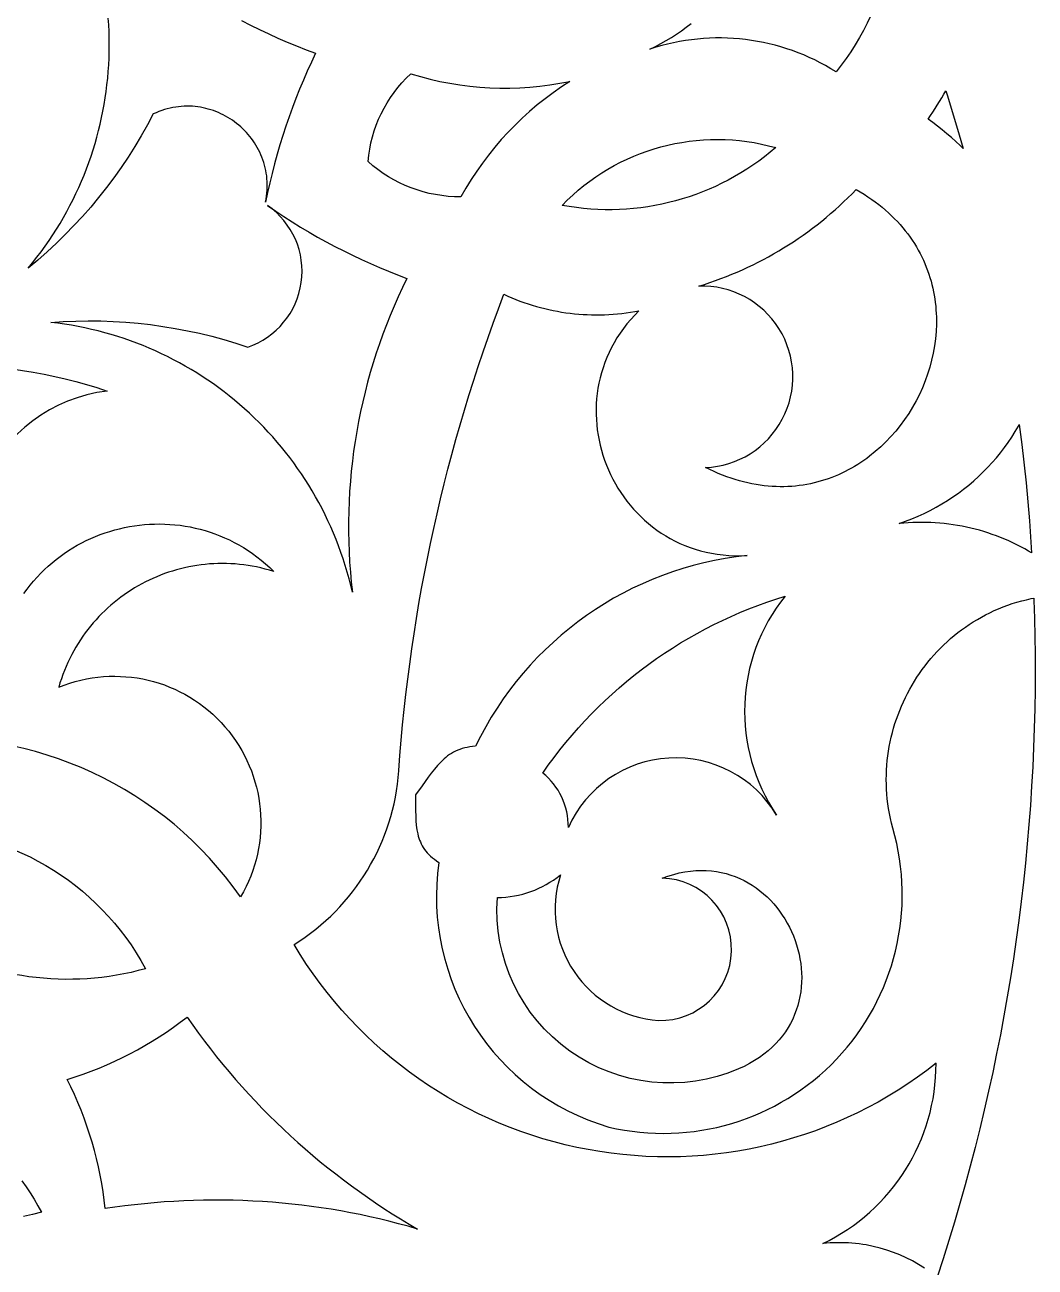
# Model space of a CAD drawing. Extents: x -660 to 660, y -460 to 460.
# Drawn here: x -144.9 to -74.2, y -41.8 to 45.2 of the extents above; entities that cross this region are included whole.
import ezdxf

# ---------------------------------------------------------------- set-up
doc = ezdxf.new("R2010")
doc.units = 0
doc.layers.add('LAYER_1', color=18, linetype='CONTINUOUS')

msp = doc.modelspace()

# ---------------------------------------------------------------- linework, layer by layer
at = {"layer": 'LAYER_1'}
for points in [[(-84.233, 50.237, -0.118726), (-88.088, 41.889, 0.224974), (-101.13, 43.482), (-100.745, 43.673), (-100.368, 43.874), (-99.997, 44.085), (-99.632, 44.306), (-99.275, 44.536), (-98.926, 44.775), (-98.583, 45.023), (-98.248, 45.281)], [(-81.907, -41.862), (-82.321, -41.604), (-82.746, -41.364), (-83.181, -41.143), (-83.627, -40.941), (-84.083, -40.76), (-84.548, -40.599), (-85.02, -40.459), (-85.501, -40.341), (-85.989, -40.244), (-86.235, -40.204), (-86.483, -40.17), (-86.732, -40.141), (-86.983, -40.119), (-87.234, -40.102), (-87.487, -40.09), (-87.742, -40.085), (-87.997, -40.086), (-88.253, -40.093), (-88.51, -40.106), (-88.768, -40.125), (-89.027, -40.15), (-88.577, -39.924), (-88.137, -39.684), (-87.709, -39.429), (-87.291, -39.16), (-86.885, -38.878), (-86.49, -38.582), (-86.108, -38.273), (-85.737, -37.952), (-85.379, -37.619), (-85.033, -37.275), (-84.7, -36.919), (-84.38, -36.552), (-84.073, -36.175), (-83.78, -35.787), (-83.501, -35.39), (-83.235, -34.983), (-82.984, -34.568), (-82.747, -34.144), (-82.526, -33.712), (-82.319, -33.271), (-82.127, -32.824), (-81.951, -32.369), (-81.79, -31.908), (-81.646, -31.441), (-81.518, -30.968), (-81.406, -30.489), (-81.31, -30.005), (-81.232, -29.516), (-81.171, -29.023), (-81.127, -28.526), (-81.101, -28.026), (-81.093, -27.522, -0.453995), (-126.044, -19.212, 0.240725), (-118.717, -7.046), (-118.713, -7.033, -0.074077), (-111.359, 26.316), (-111.081, 26.19), (-110.8, 26.07), (-110.518, 25.955), (-110.234, 25.846), (-109.949, 25.743), (-109.662, 25.646), (-109.373, 25.554), (-109.082, 25.468), (-108.791, 25.388), (-108.498, 25.314), (-108.203, 25.245), (-107.908, 25.183), (-107.612, 25.126), (-107.314, 25.075), (-107.016, 25.03), (-106.717, 24.991), (-106.417, 24.958), (-106.117, 24.93), (-105.816, 24.908), (-105.515, 24.893), (-105.213, 24.883), (-104.912, 24.879), (-104.61, 24.881), (-104.308, 24.889), (-104.006, 24.903), (-103.704, 24.923), (-103.402, 24.949), (-103.1, 24.981), (-102.799, 25.019), (-102.498, 25.063), (-102.198, 25.113), (-101.899, 25.169), (-102.196, 24.867), (-102.476, 24.558), (-102.741, 24.243), (-102.989, 23.922), (-103.221, 23.595), (-103.438, 23.263), (-103.639, 22.926), (-103.824, 22.585), (-103.994, 22.239), (-104.149, 21.89), (-104.289, 21.537), (-104.414, 21.181), (-104.524, 20.823), (-104.62, 20.462), (-104.702, 20.1), (-104.769, 19.736), (-104.822, 19.371), (-104.862, 19.006), (-104.887, 18.64), (-104.899, 18.274), (-104.897, 17.908), (-104.883, 17.544), (-104.855, 17.18), (-104.814, 16.819), (-104.76, 16.459), (-104.694, 16.101), (-104.615, 15.747), (-104.524, 15.395), (-104.42, 15.047), (-104.305, 14.703), (-104.177, 14.363), (-104.038, 14.027), (-103.887, 13.697), (-103.725, 13.372), (-103.552, 13.053), (-103.367, 12.74), (-103.172, 12.433), (-102.966, 12.134), (-102.749, 11.842), (-102.521, 11.557), (-102.284, 11.281), (-102.036, 11.013), (-101.778, 10.753), (-101.51, 10.503), (-101.233, 10.263), (-100.946, 10.033), (-100.649, 9.812), (-100.344, 9.603), (-100.029, 9.405), (-99.705, 9.218), (-99.373, 9.043), (-99.032, 8.881), (-98.682, 8.731), (-98.324, 8.594), (-97.958, 8.47), (-97.584, 8.36), (-97.203, 8.265), (-96.813, 8.184), (-96.416, 8.118), (-96.012, 8.067), (-95.6, 8.032), (-95.181, 8.013), (-94.756, 8.01), (-94.324, 8.024, 0.260478), (-113.345, -5.326), (-113.546, -5.343), (-113.738, -5.369), (-113.923, -5.402), (-114.1, -5.442), (-114.27, -5.489), (-114.433, -5.544), (-114.59, -5.606), (-114.741, -5.674), (-114.887, -5.748), (-115.027, -5.829), (-115.163, -5.915), (-115.294, -6.008), (-115.421, -6.106), (-115.544, -6.209), (-115.781, -6.431), (-116.008, -6.671), (-116.227, -6.929), (-116.442, -7.202), (-116.655, -7.489), (-117.089, -8.097), (-117.553, -8.739), (-117.546, -9.497), (-117.542, -9.856), (-117.534, -10.203), (-117.518, -10.537), (-117.49, -10.858), (-117.449, -11.168), (-117.39, -11.466), (-117.353, -11.611), (-117.31, -11.753), (-117.261, -11.892), (-117.206, -12.028), (-117.144, -12.161), (-117.075, -12.292), (-116.999, -12.42), (-116.914, -12.545), (-116.821, -12.668), (-116.72, -12.788), (-116.609, -12.905), (-116.488, -13.02), (-116.358, -13.133), (-116.217, -13.243), (-116.065, -13.35), (-115.903, -13.455, 0.373134), (-104.008, -31.986, 0.574165), (-84.127, -11.055), (-84.215, -10.716), (-84.293, -10.376), (-84.361, -10.036), (-84.42, -9.696), (-84.47, -9.356), (-84.51, -9.017), (-84.541, -8.677), (-84.563, -8.339), (-84.577, -8.001), (-84.581, -7.664), (-84.576, -7.328), (-84.563, -6.993), (-84.541, -6.659), (-84.511, -6.327), (-84.472, -5.997), (-84.425, -5.668), (-84.37, -5.341), (-84.306, -5.016), (-84.235, -4.693), (-84.155, -4.373), (-84.068, -4.056), (-83.972, -3.741), (-83.869, -3.428), (-83.759, -3.119), (-83.64, -2.813), (-83.515, -2.51), (-83.382, -2.211), (-83.241, -1.915), (-83.094, -1.623), (-82.939, -1.334), (-82.777, -1.05), (-82.609, -0.77), (-82.433, -0.494), (-82.251, -0.223), (-82.062, 0.043), (-81.867, 0.305), (-81.665, 0.562), (-81.456, 0.814), (-81.242, 1.06), (-81.021, 1.301), (-80.794, 1.537), (-80.561, 1.767), (-80.322, 1.991), (-80.077, 2.209), (-79.826, 2.421), (-79.57, 2.627), (-79.308, 2.826), (-79.04, 3.018), (-78.767, 3.204), (-78.489, 3.383), (-78.206, 3.555), (-77.917, 3.72), (-77.623, 3.877), (-77.325, 4.027), (-77.021, 4.169), (-76.713, 4.303), (-76.4, 4.429), (-76.082, 4.548), (-75.76, 4.658), (-75.433, 4.759), (-75.102, 4.852), (-74.767, 4.937), (-74.427, 5.012), (-74.254, 5.045, -0.009354), (-74.158, -0.005, -0.080245), (-81.028, -42.509)], [(-151.143, 21.354, -0.089383), (-139.136, 19.547, 0.578149), (-146.499, 2.259)], [(-144.963, 5.366), (-144.744, 5.667), (-144.517, 5.959), (-144.282, 6.243), (-144.039, 6.517), (-143.788, 6.782), (-143.53, 7.038), (-143.264, 7.284), (-142.992, 7.521), (-142.713, 7.748), (-142.427, 7.966), (-142.136, 8.175), (-141.839, 8.374), (-141.536, 8.563), (-141.228, 8.742), (-140.915, 8.912), (-140.598, 9.071), (-140.276, 9.221), (-139.949, 9.361), (-139.619, 9.49), (-139.286, 9.61), (-138.949, 9.719), (-138.609, 9.818), (-138.266, 9.907), (-137.92, 9.985), (-137.573, 10.053), (-137.223, 10.11), (-136.872, 10.157), (-136.519, 10.193), (-136.166, 10.218), (-135.811, 10.233), (-135.456, 10.237), (-135.1, 10.229), (-134.745, 10.211), (-134.389, 10.182), (-134.035, 10.142), (-133.681, 10.09), (-133.328, 10.028), (-132.976, 9.954), (-132.626, 9.869), (-132.278, 9.772), (-131.932, 9.664), (-131.588, 9.544), (-131.247, 9.413), (-130.909, 9.27), (-130.575, 9.115), (-130.243, 8.949), (-129.916, 8.771), (-129.593, 8.581), (-129.274, 8.378), (-128.959, 8.164), (-128.65, 7.938), (-128.346, 7.699), (-128.047, 7.449), (-127.754, 7.186), (-127.466, 6.91), (-127.767, 7.001), (-128.068, 7.084), (-128.369, 7.159), (-128.671, 7.225), (-128.973, 7.283), (-129.274, 7.333), (-129.576, 7.376), (-129.877, 7.41), (-130.178, 7.437), (-130.479, 7.456), (-130.778, 7.467), (-131.078, 7.47), (-131.376, 7.467), (-131.673, 7.455), (-131.969, 7.436), (-132.264, 7.41), (-132.557, 7.376), (-132.849, 7.336), (-133.14, 7.288), (-133.428, 7.233), (-133.715, 7.171), (-134, 7.102), (-134.282, 7.026), (-134.563, 6.944), (-134.841, 6.854), (-135.117, 6.758), (-135.39, 6.655), (-135.66, 6.546), (-135.927, 6.43), (-136.192, 6.308), (-136.453, 6.18), (-136.711, 6.045), (-136.966, 5.904), (-137.217, 5.757), (-137.465, 5.603), (-137.709, 5.444), (-137.949, 5.279), (-138.185, 5.108), (-138.417, 4.931), (-138.645, 4.748), (-138.869, 4.559), (-139.088, 4.365), (-139.302, 4.166), (-139.512, 3.961), (-139.717, 3.75), (-139.917, 3.534), (-140.112, 3.313), (-140.302, 3.086), (-140.486, 2.855), (-140.665, 2.618), (-140.839, 2.376), (-141.006, 2.129), (-141.168, 1.878), (-141.324, 1.621), (-141.474, 1.36), (-141.618, 1.094), (-141.755, 0.823), (-141.886, 0.548), (-142.01, 0.269), (-142.128, -0.015), (-142.239, -0.304), (-142.343, -0.597), (-142.44, -0.894), (-142.53, -1.195, -0.719328), (-129.8, -15.876, 0.270929), (-153.538, -4.885, 0.777705)]]:
    msp.add_lwpolyline(points, format="xyb", dxfattribs=at)
for points in [[(-129.721, 45.497), (-129.095, 45.17), (-128.462, 44.854), (-127.823, 44.549), (-127.179, 44.256), (-126.528, 43.974), (-125.872, 43.704), (-125.21, 43.446), (-124.543, 43.199), (-124.838, 42.575), (-125.123, 41.946), (-125.398, 41.314), (-125.663, 40.677), (-125.918, 40.037), (-126.163, 39.392), (-126.397, 38.744), (-126.621, 38.093), (-126.835, 37.438), (-127.039, 36.779), (-127.232, 36.118), (-127.415, 35.453), (-127.588, 34.785), (-127.75, 34.115), (-127.901, 33.442), (-128.042, 32.766), (-128.003, 32.976), (-127.972, 33.186), (-127.949, 33.394), (-127.934, 33.6), (-127.926, 33.805), (-127.925, 34.007), (-127.932, 34.208), (-127.946, 34.407), (-127.967, 34.604), (-127.995, 34.798), (-128.03, 34.99), (-128.071, 35.179), (-128.119, 35.366), (-128.173, 35.55), (-128.233, 35.732), (-128.299, 35.91), (-128.371, 36.086), (-128.449, 36.258), (-128.532, 36.427), (-128.622, 36.593), (-128.716, 36.755), (-128.816, 36.914), (-128.92, 37.069), (-129.03, 37.22), (-129.144, 37.368), (-129.264, 37.511), (-129.387, 37.651), (-129.515, 37.786), (-129.648, 37.917), (-129.784, 38.043), (-129.925, 38.165), (-130.069, 38.282), (-130.217, 38.395), (-130.369, 38.503), (-130.524, 38.605), (-130.682, 38.703), (-130.844, 38.796), (-131.009, 38.883), (-131.176, 38.965), (-131.346, 39.041), (-131.519, 39.112), (-131.695, 39.177), (-131.872, 39.236), (-132.052, 39.29), (-132.234, 39.337), (-132.418, 39.378), (-132.604, 39.413), (-132.792, 39.442), (-132.981, 39.464), (-133.171, 39.479), (-133.363, 39.488), (-133.555, 39.49), (-133.749, 39.485), (-133.944, 39.474), (-134.139, 39.455), (-134.335, 39.428), (-134.531, 39.395), (-134.728, 39.354), (-134.925, 39.306), (-135.121, 39.25), (-135.318, 39.186), (-135.514, 39.114), (-135.71, 39.035), (-135.906, 38.947), (-136.319, 38.172), (-136.751, 37.41), (-137.202, 36.659), (-137.672, 35.921), (-138.16, 35.195), (-138.666, 34.483), (-139.19, 33.784), (-139.731, 33.099), (-140.29, 32.428), (-140.866, 31.771), (-141.458, 31.129), (-142.067, 30.502), (-142.692, 29.891), (-143.333, 29.295), (-143.989, 28.716), (-144.661, 28.153), (-144.353, 28.528), (-144.054, 28.908), (-143.763, 29.293), (-143.48, 29.683), (-143.206, 30.077), (-142.941, 30.475), (-142.684, 30.878), (-142.435, 31.284), (-142.195, 31.695), (-141.964, 32.109), (-141.741, 32.527), (-141.527, 32.949), (-141.321, 33.374), (-141.124, 33.802), (-140.935, 34.233), (-140.755, 34.668), (-140.584, 35.105), (-140.421, 35.545), (-140.267, 35.987), (-140.122, 36.432), (-139.985, 36.879), (-139.857, 37.329), (-139.737, 37.78), (-139.627, 38.234), (-139.525, 38.689), (-139.432, 39.146), (-139.348, 39.605), (-139.272, 40.065), (-139.205, 40.526), (-139.147, 40.988), (-139.098, 41.451), (-139.058, 41.915), (-139.026, 42.38), (-139.003, 42.846), (-138.99, 43.312), (-138.985, 43.778), (-138.989, 44.244), (-139.002, 44.711), (-139.023, 45.177), (-139.054, 45.643)], [(-145.108, -35.747), (-144.813, -36.171), (-144.528, -36.604), (-144.254, -37.044), (-143.991, -37.493), (-143.738, -37.949), (-144.369, -38.113), (-145.001, -38.254)]]:
    msp.add_lwpolyline(points, dxfattribs=at)
for points in [[(-117.203, 41.56), (-116.519, 41.383), (-115.832, 41.229), (-115.14, 41.096), (-114.445, 40.985), (-113.747, 40.896), (-113.047, 40.83), (-112.345, 40.785), (-111.642, 40.762), (-110.939, 40.762), (-110.235, 40.784), (-109.533, 40.827), (-108.831, 40.893), (-108.132, 40.981), (-107.435, 41.091), (-106.74, 41.223, 0.126855), (-114.368, 33.139, -0.186674), (-120.868, 35.612), (-120.821, 36.051), (-120.754, 36.485), (-120.668, 36.914), (-120.561, 37.338), (-120.436, 37.755), (-120.292, 38.166), (-120.129, 38.569), (-119.948, 38.964), (-119.749, 39.351), (-119.532, 39.728), (-119.299, 40.095), (-119.048, 40.452), (-118.78, 40.797), (-118.496, 41.13), (-118.196, 41.451), (-117.881, 41.759)], [(-80.285, 40.206), (-79.467, 37.484), (-79.201, 36.524), (-79.415, 36.732), (-79.718, 37.014), (-80.027, 37.29), (-80.341, 37.561), (-80.66, 37.826), (-80.985, 38.085), (-81.315, 38.339), (-81.651, 38.586, 0.017661), (-80.405, 40.575)], [(-107.284, 32.545, -0.276488), (-92.322, 36.591, -0.228229)], [(-86.41, 33.489), (-86.134, 33.319), (-85.865, 33.145), (-85.604, 32.966), (-85.352, 32.784), (-85.107, 32.598), (-84.87, 32.408), (-84.641, 32.214), (-84.419, 32.017), (-84.205, 31.816), (-83.999, 31.612), (-83.8, 31.405), (-83.609, 31.195), (-83.425, 30.982), (-83.249, 30.765), (-83.08, 30.546), (-82.918, 30.325), (-82.763, 30.1), (-82.616, 29.874), (-82.475, 29.644), (-82.342, 29.413), (-82.216, 29.18), (-82.096, 28.944), (-81.984, 28.707), (-81.878, 28.467), (-81.779, 28.226), (-81.687, 27.984), (-81.602, 27.739), (-81.523, 27.494), (-81.45, 27.247), (-81.384, 26.999), (-81.325, 26.75), (-81.272, 26.5), (-81.225, 26.249), (-81.185, 25.997), (-81.151, 25.745), (-81.123, 25.492), (-81.101, 25.239), (-81.085, 24.985), (-81.075, 24.731), (-81.071, 24.477), (-81.073, 24.223), (-81.094, 23.716), (-81.139, 23.21), (-81.205, 22.706), (-81.294, 22.205), (-81.405, 21.708), (-81.536, 21.216), (-81.688, 20.729), (-81.861, 20.249), (-82.053, 19.776), (-82.265, 19.311), (-82.496, 18.855), (-82.745, 18.409), (-83.012, 17.974), (-83.297, 17.551), (-83.599, 17.14), (-83.918, 16.742), (-84.253, 16.358), (-84.604, 15.99), (-84.97, 15.638), (-85.352, 15.302), (-85.748, 14.984), (-85.951, 14.832), (-86.158, 14.684), (-86.368, 14.542), (-86.582, 14.404), (-86.798, 14.271), (-87.018, 14.144), (-87.242, 14.022), (-87.468, 13.905), (-87.698, 13.794), (-87.93, 13.688), (-88.166, 13.588), (-88.404, 13.494), (-88.646, 13.405), (-88.89, 13.323), (-89.137, 13.247), (-89.386, 13.177), (-89.639, 13.114), (-89.893, 13.057), (-90.151, 13.006), (-90.411, 12.962), (-90.673, 12.925), (-90.938, 12.895), (-91.205, 12.872), (-91.474, 12.855), (-91.745, 12.847), (-92.019, 12.845), (-92.295, 12.851), (-92.572, 12.864), (-92.852, 12.885), (-93.134, 12.914), (-93.417, 12.95), (-93.703, 12.995), (-93.99, 13.047), (-94.279, 13.108), (-94.569, 13.177), (-94.861, 13.255), (-95.155, 13.341), (-95.45, 13.435), (-95.747, 13.538), (-96.045, 13.65), (-96.344, 13.771), (-96.645, 13.901), (-96.946, 14.041), (-97.249, 14.189, 1), (-97.71, 26.89, 0.128453), (-86.695, 33.655)], [(-127.899, 32.529, 0.063158), (-118.154, 27.429, 0.145764), (-121.964, 5.451), (-122.075, 5.927), (-122.196, 6.4), (-122.326, 6.868), (-122.464, 7.333), (-122.612, 7.793), (-122.767, 8.249), (-122.932, 8.7), (-123.105, 9.147), (-123.286, 9.59), (-123.475, 10.027), (-123.673, 10.46), (-123.878, 10.888), (-124.092, 11.312), (-124.313, 11.73), (-124.542, 12.143), (-124.778, 12.551), (-125.022, 12.954), (-125.274, 13.351), (-125.533, 13.743), (-125.799, 14.129), (-126.072, 14.51), (-126.352, 14.885), (-126.639, 15.255), (-126.933, 15.618), (-127.233, 15.975), (-127.54, 16.327), (-127.854, 16.672), (-128.173, 17.011), (-128.5, 17.344), (-128.832, 17.671), (-129.17, 17.99), (-129.515, 18.304), (-129.865, 18.611), (-130.221, 18.911), (-130.583, 19.204), (-130.95, 19.49), (-131.323, 19.769), (-131.701, 20.041), (-132.085, 20.306), (-132.473, 20.564), (-132.867, 20.815), (-133.265, 21.058), (-133.669, 21.293), (-134.077, 21.521), (-134.49, 21.741), (-134.907, 21.953), (-135.329, 22.158), (-135.755, 22.355), (-136.185, 22.543), (-136.62, 22.723), (-137.059, 22.896), (-137.501, 23.06), (-137.947, 23.215), (-138.398, 23.362), (-138.851, 23.501), (-139.309, 23.631), (-139.769, 23.752), (-140.233, 23.864), (-140.7, 23.967), (-141.171, 24.062), (-141.644, 24.147), (-142.12, 24.223), (-142.6, 24.29), (-143.081, 24.348), (-142.207, 24.407), (-141.332, 24.443), (-140.458, 24.458), (-139.584, 24.45), (-138.711, 24.419), (-137.839, 24.366), (-136.97, 24.292), (-136.102, 24.195), (-135.237, 24.075), (-134.376, 23.934), (-133.518, 23.771), (-132.663, 23.586), (-131.814, 23.379), (-130.969, 23.15), (-130.129, 22.899), (-129.295, 22.627, 0.61665)], [(-91.669, 5.181, 0.329739), (-92.262, -10.145, 0.606751), (-106.843, -11.004), (-106.848, -10.728), (-106.869, -10.454), (-106.905, -10.183), (-106.956, -9.914), (-107.023, -9.65), (-107.104, -9.39), (-107.199, -9.135), (-107.308, -8.886), (-107.43, -8.645), (-107.566, -8.41), (-107.714, -8.184), (-107.875, -7.967), (-108.048, -7.76), (-108.232, -7.563), (-108.428, -7.378), (-108.635, -7.204), (-108.246, -6.653), (-107.846, -6.111), (-107.435, -5.579), (-107.014, -5.056), (-106.582, -4.543), (-106.14, -4.04), (-105.688, -3.546), (-105.227, -3.063), (-104.756, -2.589), (-104.275, -2.127), (-103.785, -1.674), (-103.286, -1.232), (-102.778, -0.801), (-102.261, -0.381), (-101.736, 0.028), (-101.202, 0.427), (-100.66, 0.814), (-100.11, 1.189), (-99.553, 1.553), (-98.987, 1.906), (-98.414, 2.247), (-97.834, 2.575), (-97.247, 2.892), (-96.652, 3.197), (-96.051, 3.489), (-95.443, 3.769), (-94.829, 4.037), (-94.209, 4.291), (-93.583, 4.533), (-92.95, 4.762), (-92.312, 4.978)], [(-153.156, -11.154, -0.281952), (-136.454, -20.902, -0.207503), (-152.32, -18.728, 0.794747)], [(-97.187, -14.031), (-96.83, -14.057), (-96.48, -14.102), (-96.137, -14.165), (-95.802, -14.245), (-95.475, -14.342), (-95.156, -14.456), (-94.845, -14.585), (-94.543, -14.729), (-94.25, -14.887), (-93.966, -15.06), (-93.692, -15.246), (-93.427, -15.444), (-93.171, -15.655), (-92.926, -15.877), (-92.692, -16.11), (-92.467, -16.354), (-92.254, -16.608), (-92.052, -16.87), (-91.861, -17.142), (-91.681, -17.421), (-91.513, -17.708), (-91.357, -18.002), (-91.214, -18.302), (-91.083, -18.608), (-90.965, -18.919), (-90.859, -19.234), (-90.767, -19.554), (-90.689, -19.877), (-90.624, -20.202), (-90.573, -20.53), (-90.536, -20.86), (-90.514, -21.19), (-90.506, -21.521), (-90.513, -21.852), (-90.535, -22.183), (-90.573, -22.512), (-90.626, -22.839), (-90.696, -23.163), (-90.781, -23.485), (-90.883, -23.803), (-91.001, -24.116), (-91.136, -24.425), (-91.289, -24.729), (-91.458, -25.026), (-91.645, -25.317), (-91.85, -25.601), (-92.073, -25.877), (-92.314, -26.145), (-92.574, -26.404), (-92.853, -26.653), (-93.15, -26.893), (-93.467, -27.122), (-93.803, -27.339), (-94.159, -27.545), (-94.536, -27.738), (-94.932, -27.918, -0.562024), (-111.814, -15.924, 0.166667), (-107.394, -14.335, 0.487168), (-100.528, -24.525, 1), (-100.275, -14.56), (-99.869, -14.417), (-99.468, -14.296), (-99.073, -14.199), (-98.683, -14.123), (-98.3, -14.069), (-97.922, -14.036), (-97.551, -14.024)], [(-133.543, -24.293, 0.11065), (-117.401, -39.128), (-118.067, -38.936), (-118.734, -38.754), (-119.404, -38.581), (-120.076, -38.418), (-120.749, -38.265), (-121.425, -38.121), (-122.102, -37.987), (-122.781, -37.862), (-123.461, -37.747), (-124.143, -37.641), (-124.826, -37.545), (-125.51, -37.458), (-126.195, -37.381), (-126.882, -37.313), (-127.569, -37.255), (-128.256, -37.206), (-128.945, -37.167), (-129.634, -37.137), (-130.323, -37.116), (-131.013, -37.105), (-131.703, -37.103), (-132.393, -37.111), (-133.082, -37.128), (-133.772, -37.154), (-134.462, -37.19), (-135.151, -37.235), (-135.84, -37.289), (-136.528, -37.353), (-137.216, -37.426), (-137.903, -37.508), (-138.589, -37.6), (-139.274, -37.701), (-139.342, -37.11), (-139.423, -36.521), (-139.517, -35.935), (-139.625, -35.352), (-139.746, -34.771), (-139.88, -34.194), (-140.028, -33.62), (-140.189, -33.05), (-140.362, -32.484), (-140.549, -31.922), (-140.749, -31.364), (-140.962, -30.811), (-141.187, -30.263), (-141.425, -29.719), (-141.676, -29.181), (-141.939, -28.649), (-141.371, -28.469), (-140.808, -28.277), (-140.249, -28.072), (-139.696, -27.854), (-139.149, -27.624), (-138.607, -27.381), (-138.07, -27.126), (-137.54, -26.858), (-137.017, -26.579), (-136.499, -26.288), (-135.989, -25.984), (-135.485, -25.669), (-134.988, -25.342), (-134.499, -25.004), (-134.017, -24.654)]]:
    msp.add_lwpolyline(points, format="xyb", close=True, dxfattribs=at)
msp.add_lwpolyline([(-75.086, 15.798), (-74.798, 13.125), (-74.564, 10.466), (-74.411, 8.207), (-74.615, 8.329), (-74.887, 8.485), (-75.162, 8.635), (-75.44, 8.778), (-75.721, 8.916), (-76.005, 9.047), (-76.292, 9.173), (-76.581, 9.292), (-76.872, 9.405), (-77.166, 9.511), (-77.462, 9.612), (-77.761, 9.706), (-78.061, 9.794), (-78.363, 9.875), (-78.667, 9.95), (-78.972, 10.019), (-79.279, 10.081), (-79.588, 10.137), (-79.898, 10.187), (-80.209, 10.229), (-80.521, 10.266), (-80.834, 10.295), (-81.149, 10.318), (-81.463, 10.335), (-81.779, 10.345), (-82.095, 10.348), (-82.412, 10.344), (-82.729, 10.334), (-83.046, 10.317), (-83.363, 10.293), (-83.68, 10.262), (-83.23, 10.423), (-82.787, 10.596), (-82.352, 10.781), (-81.925, 10.979), (-81.505, 11.188), (-81.094, 11.409), (-80.691, 11.642), (-80.297, 11.885), (-79.912, 12.139), (-79.536, 12.404), (-79.169, 12.68), (-78.811, 12.965), (-78.463, 13.261), (-78.125, 13.565), (-77.797, 13.88), (-77.479, 14.203), (-77.172, 14.536), (-76.875, 14.877), (-76.589, 15.226), (-76.314, 15.584), (-76.05, 15.949), (-75.798, 16.322), (-75.558, 16.703), (-75.329, 17.09), (-75.266, 17.205)], close=True, dxfattribs=at)

doc.saveas('drawing.dxf')
